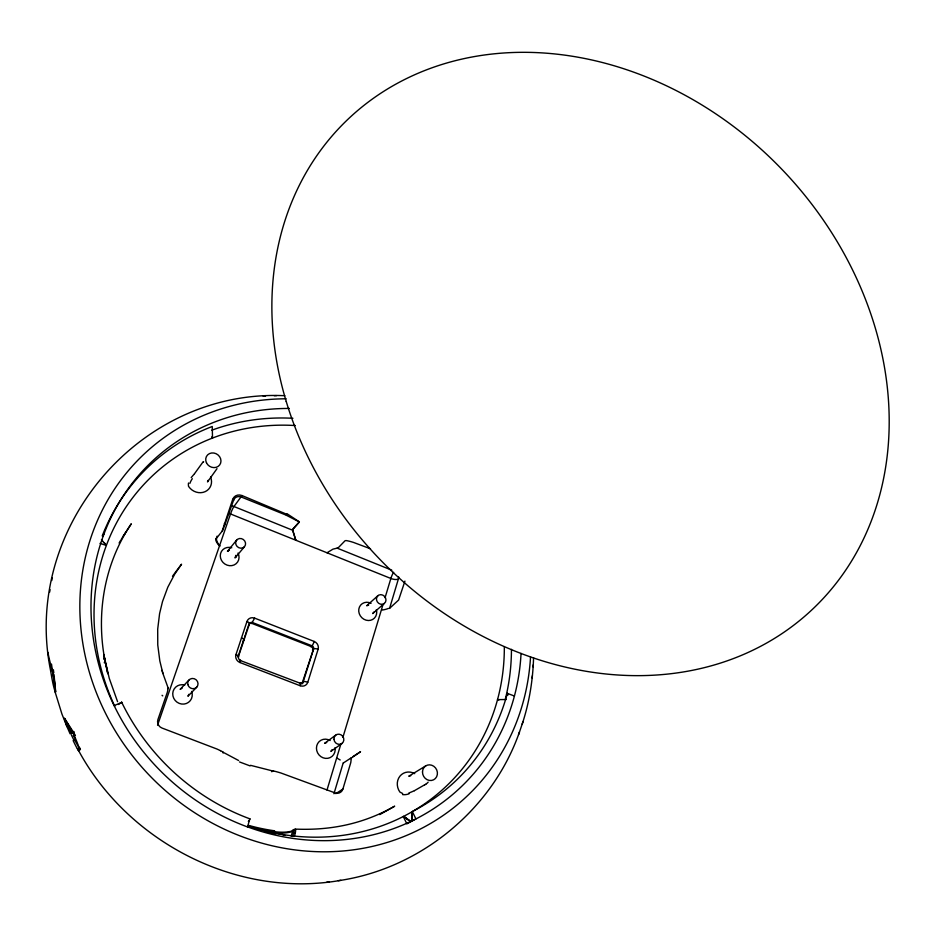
<?xml version="1.0" encoding="UTF-8"?>
<svg xmlns="http://www.w3.org/2000/svg" width="936" height="936" viewBox="0 0 936 936"><rect width="100%" height="100%" fill="white"/><g stroke="black" fill="none" stroke-linecap="round" stroke-linejoin="round"><path stroke-width="1.4" d="M64.327 718.368L66.748 726.125M411.98 819.608L411.887 812.038M235.919 555.305L235.03 557.961L244.448 546.741A5.125 4.692 38.4 0 0 241.429 538.621A5.125 4.692 38.4 0 0 235.966 544.647A5.125 4.692 38.4 0 0 244.448 546.741M522.183 724.136C529.273 702.76 532.888 680.285 533.567 657.797M64.654 718.883L71.323 733.45L70.083 733.789L66.842 726.348M411.735 813.29L412.062 811.781M274.26 833.707L274.587 830.805A195.507 181.21 46.5 0 1 248.882 825.447M532.163 678.109L532.373 675.733M533.11 666.994L533.309 664.712M72.751 732.677L64.49 718.251M412.015 819.48L411.84 820.638M284.872 395.717C141.242 388.721 23.88 525.47 49.795 666.49C51.527 675.055 52.451 683.877 55.318 692.172C56.183 681.104 48.883 660.407 48.005 652.369M251.515 622.756L251.562 623.528L254.65 618.134L314.157 641.429A6.236 5.768 48.2 0 1 318.1 649.292L307.78 682.25A6.283 5.85 50 0 1 300.175 685.725M222.768 530.314L233.626 500.081L232.736 499.274L222.218 530.899M51.761 580.531L52.252 577.933M49.608 592.195L50.088 589.668M100.012 543.383L106.33 545.431M188.873 694.313L187.914 696.267L196.817 687.094M208.108 480.367L207.511 481.935L217 468.655M188.546 482.999L188.475 483.257A7.956 7.593 -62.4 0 0 188.37 484.052L188.464 486.041A2.796 2.749 -14.9 0 0 188.791 486.697A12.882 11.677 33.8 0 0 205.066 491.692A12.882 11.677 33.8 0 0 210.577 477.044M514.426 696.033L507.347 693.377A216.333 199.017 46.5 0 1 412.296 811.512L415.935 818.918L406.867 823.855L403.229 816.449L406.844 818.637M497.531 699.613L506.212 699.531M411.899 820.685L412.074 818.567M335.86 793.634L342.892 789.071L350.766 762.641L351.386 757.75L343.524 762.852A5.23 1.147 -69.3 0 1 343.36 762.934M404.937 581.116L398.596 600.058L389.996 607.967A5.031 1.076 -68.3 0 0 389.551 608.447L398.408 578.904A6.131 5.511 48.1 0 0 398.619 576.763M333.941 793.751L343.184 762.969M326.992 790.054L340.809 744.26M342.927 737.275L382.964 604.656M385.047 597.765L390.862 578.471A6.131 1.287 -68.1 0 1 393.646 572.305M291.143 836.152L292.898 830.443A1.357 1.287 64.8 0 1 294.15 829.553L294.863 829.097A5.674 1.275 -73.8 0 1 295.214 833.414M292.582 836.433L293.576 833.204A4.329 0.889 -69.8 0 0 294.044 830.033M294.29 836.41L295.203 833.426L293.576 833.204M247.513 826.792L249.889 818.848A216.333 199.017 46.5 0 1 121.727 702.363L114.133 705.615A224.558 206.599 46.5 0 0 247.338 826.874M248.344 625.739L249.467 623.902A2.527 2.352 43 0 1 252.544 622.557L312.004 645.793A2.504 2.317 48.2 0 1 313.583 648.94L303.217 681.841L302.351 682.59A2.515 2.328 60.6 0 1 301.521 683.736M246.659 630.841L247.338 628.793M247.666 627.775L248.005 626.757M245.641 633.906L246.32 631.858M307.78 682.25A3.791 1.228 17.3 0 0 303.217 681.841A2.527 2.352 50 0 1 300.187 683.233A3.814 0.702 -68.8 0 1 300.175 685.737L239.955 662.524A6.33 5.932 44.3 0 1 235.989 654.51L246.952 621.492A6.283 5.838 43 0 1 254.65 618.158M244.624 636.983L245.302 634.924M242.927 642.119L243.606 640.06M243.945 639.031L244.284 638.001M241.897 645.208L242.576 643.149M240.868 648.309L241.546 646.238M239.136 653.48L239.827 651.409M240.178 650.38L240.517 649.338M238.095 656.604L238.785 654.521M232.76 499.286A7.57 6.868 37 0 1 242.014 495.553L286.872 514.32L286.393 515.233L241.324 497.039A6.341 5.756 37 0 0 233.59 500.163L233.614 500.128M77.454 748.461C126.489 841.464 236.586 898.899 340.88 880.32C421.34 867.707 492.593 809.078 519.457 732.046M518.556 734.69L523.06 721.551M157.552 725.236L230.513 513.958A6.248 0.76 -67.9 0 1 233.953 506.516L242.026 495.53M217.105 536.164L216.181 538.82A1.264 1.03 31 0 1 215.678 539.37M103.849 534.316L102.562 536.34M332.069 749.701L330.853 751.444L342.085 743.383M373.838 612.097L372.727 613.571L384.298 603.463A5.031 4.551 48.7 0 0 382.801 595.12A5.031 4.551 48.7 0 0 376.518 599.882A5.031 4.551 48.7 0 0 384.298 603.463M73.359 740.633L74.845 739.732M248.356 821.48L248.765 820.732M411.735 821.071L410.179 821.083M119.106 543.055L120.802 540.119M121.399 539.159L122.581 537.241M225.131 524.628L224.266 523.75M125.646 532.502L123.178 536.281L131.309 523.786C104.692 563.004 95.998 612.202 104.692 659.084M194.559 473.639L202.96 462.033M172.493 576.272L174.213 573.85M191.213 477.594L194.442 473.791M249.491 819.527L250.017 818.895M174.81 573.054L181.561 564.197L174.728 574.107L167.801 587.211L162.501 601.591L159.588 613.63L157.693 629.168L157.763 645.009L159.822 660.91L162.899 673.487L162.01 670.363M215.994 538.925L222.475 530.77M286.369 515.28L299.064 521.808M236.785 539.92L227.495 551.269L229.039 550.181M292.43 529.565L299.099 522.054M292.652 529.636L299.321 522.124M119.843 703.568L121.809 702.316L120.253 703.427M167.649 688.65L168.223 688.194L167.345 692.219L157.903 719.62A6.669 6.412 41.9 0 0 162.01 728.044L216.906 749.011A37.136 10.354 17.9 0 1 220.369 750.637L220.498 750.695M276.073 833.754L276.143 833.683A213.572 197.04 46.5 0 1 265.063 831.25L264.49 831.624M188.896 680.086L180.121 689.387L182.181 688.077M507.382 693.26L507.839 695.261M238.189 657.201L249.467 623.902A3.791 1.31 18.1 0 0 246.952 621.492M239.827 660.336L300.187 683.233L299.602 683.736M121.68 702.269L121.025 702.796M378.121 595.507L366.655 605.756L368.644 605.171M223.154 753.059L223.084 752.146M271.58 771.673L273.558 771.053M335.72 735.123L324.605 743.336L326.722 742.517M425.693 765.917L408.763 776.236L410.787 775.698M350.52 758.581L360.535 751.725L352.942 756.592M327.015 552.778L332.994 549.139L337.147 548.133A2.001 0.784 17.6 0 0 338.036 547.97L345.127 540.68L346.238 540.587A12.823 5.043 17.4 0 1 349.456 541.265L349.608 541.289A34.843 13.56 17.4 0 1 353.363 542.377L370.504 548.788M414.262 790.791L408.775 793.096M292.898 830.443L293.6 829.986M118.287 704.504L119.223 704.071M414.426 790.686L424.16 785.082M227.518 551.011L229.414 550.228M379.77 814.589L394.688 806.177C363.952 823.645 331.473 830.56 295.753 829.12M424.558 784.93L425.412 784.555A3.51 1.076 -28.3 0 0 425.938 784.169M338.247 880.671L340.88 880.32M326.512 882.285L329.062 881.934M72.809 732.724L73.733 732.478A11.127 0.983 -68.6 0 0 74.026 731.624M263.133 396.15L265.52 396.057M274.271 395.717L276.565 395.635M272.657 770.96L250.555 765.332M402.679 793.529L399.894 792.055A13.081 12.004 61.9 0 1 399.929 776.166A13.081 12.004 61.9 0 1 414.718 773.639M410.892 821.422L408.892 820.31M403.861 816.601L403.276 816.531L406.013 817.947M239.534 761.951L250.123 765.917M497.566 699.496L498.876 700.011M64.783 718.743L74.353 733.578M337.147 548.133L391.821 570.188M410.623 821.41L407.219 818.906M238.598 760.512L224.078 752.766M287.083 513.77L299.368 521.855M404.34 816.695L407.523 819.199M409.605 820.907L407.183 819.023M408.763 820.205L407.651 819.316M406.598 818.38L407.254 818.977M104.259 542.728L106.201 545.22M102.609 541.219L105.979 544.822M102.644 541.09L101.72 540.189M292.769 530.127L295.799 540.224L292.57 530.221L233.953 506.516A6.259 5.698 36.8 0 0 230.829 506.083M102.164 540.563L101.439 539.592M80.087 748.426L79.349 747.349M77.863 749.174C83.164 755.82 73.839 734.035 72.762 732.619M74.728 734.257L75.43 735.544M211.875 436.773L212.519 438.048L212.25 426.488A223.049 205.487 46.5 0 0 102.235 535.872M117.573 701.684L109.255 678.331L103.756 654.498L107.827 673.768L105.651 663.928M168.211 688.182L162.841 673.312M66.936 726.582L61.94 714.063L54.627 690.429M103.744 658.663L103.861 659.353M104.341 662.372L104.434 662.992M53.375 669.685L53.797 672.844M51.503 664.08L51.971 667.462M52.123 668.643L55.657 692.09L54.019 674.61M411.934 816.028L412.004 818.895M411.875 816.449L411.805 814.659M412.004 817.116L412.074 818.392M411.77 813.875L411.77 814.776M411.77 813.173L411.735 814.004M504.328 646.577A213.712 197.133 46.5 0 1 248.169 825.95M114.754 706.247A213.712 197.133 46.5 0 1 295.273 425.552M521.048 653.422A224.418 206.482 46.5 0 1 247.49 826.862M114.087 705.639A224.418 206.482 46.5 0 1 289.341 408.459M211.793 430.197A221.692 204.516 46.5 0 1 292.921 418.287M511.454 649.338A221.692 204.516 46.5 0 1 505.264 699.426M530.536 656.838A235.205 216.427 46.5 0 1 303.241 850.824A235.205 216.427 46.5 0 1 80.005 615.081A235.205 216.427 46.5 0 1 286.182 398.795M248.672 624.721A2.515 2.34 32.2 0 1 251.761 623.353L311.15 646.565A2.504 2.246 53.2 0 1 312.706 649.724A3.756 1.334 17.1 0 0 313.092 650.988M310.647 645.863A3.756 0.772 -68 0 0 311.15 646.565L312.004 645.793A3.767 0.69 -68.5 0 0 314.157 641.429M302.773 683.736A3.779 1.182 17.5 0 1 302.351 682.59L313.583 648.94A3.756 1.287 17.3 0 1 318.123 649.303M243.266 641.09A3.802 1.275 18.1 0 1 242.869 641.312M239.955 662.524A3.838 0.585 -68.6 0 0 240.119 660.055A2.539 2.387 44.3 0 1 238.528 656.85A3.826 1.252 18.1 0 0 235.977 654.51M241.488 637.942A3.814 1.275 18.1 0 1 244.015 640.306M398.408 578.904A6.131 2.363 16.8 0 1 390.862 578.471L230.513 513.958A6.271 2.445 18.9 0 1 228.992 513.244M388.44 608.4A7.067 1.615 -11.1 0 1 381.982 610.085M342.892 789.071A6.564 6.131 60.8 0 1 335.111 792.909L281.046 773.042A36.738 10.191 17.2 0 0 277.079 771.884L276.927 771.837A13.537 3.791 17.2 0 0 273.546 771.03M162.747 695.834A7.523 1.544 -9.8 0 1 162.127 695.261M340.213 759.985A7.324 0.725 31.3 0 1 337.1 758.16M219.831 545.98A7.418 2.82 52.6 0 1 216.45 539.054M219.726 546.051A7.207 2.843 45.2 0 1 215.783 539.452M293.307 830.489A14.496 4.13 2.2 0 1 273.792 832.584M274.821 831.87A196.923 182.497 46.5 0 1 248.941 826.5M409.067 793.798A13.537 13.268 12.2 0 1 402.55 794.594M428.138 782.145A4.2 2.036 -28 0 1 426.114 783.9M220.475 750.707A13.654 3.838 17.8 0 1 223.142 752.146M189.914 483.35A14.192 10.074 -65 0 1 192.325 478.67M203.089 462.22A4.563 2.925 -40.3 0 1 203.662 461.822M276.869 833.356A16.052 2.948 6.8 0 1 284.895 835.38M294.512 829.6A15.76 4.469 3.5 0 1 273.558 831.496M216.298 538.645A5.92 0.714 -68.1 0 1 216.497 538.364M71.323 733.45A11.127 0.983 -68.6 0 1 72.505 730.7M75.114 738.492A25.12 0.866 60.5 0 1 73.289 735.287M80.426 749.666A12.741 0.936 62.1 0 1 74.634 739.908M73.698 739.721A24.593 1.696 64 0 1 71.335 734.842M78.495 750.73A13.993 1.182 65 0 1 73.254 740.809M238.025 553.036A9.676 8.892 38.1 0 1 231.882 565.613A9.676 8.892 38.1 0 1 220.276 555.844A9.676 8.892 38.1 0 1 231.765 547.759M376.366 609.628A9.5 8.635 48.8 0 1 368.328 620.521A9.5 8.635 48.8 0 1 358.827 609.114A9.5 8.635 48.8 0 1 371.089 603.275M335.053 747.642A9.828 9.173 56.9 0 1 325.447 758.371A9.828 9.173 56.9 0 1 316.766 745.723A9.828 9.173 56.9 0 1 330.162 740.54M191.646 691.412A9.98 9.512 41.6 0 1 184.088 704.059A9.98 9.512 41.6 0 1 172.739 693.599A9.98 9.512 41.6 0 1 184.766 685.07M235.907 556.464L235.673 557.166L235.907 556.464M187.844 684.614A5.288 5.019 41.9 0 0 196.466 687.457A5.288 5.019 41.9 0 0 194.255 678.717A5.288 5.019 41.9 0 0 187.844 684.614M333.953 739.276A5.218 4.844 56.5 0 0 341.675 743.664A5.218 4.844 56.5 0 0 341.067 734.83A5.218 4.844 56.5 0 0 333.953 739.276M206.482 462.84A7.874 7.09 34.3 0 0 219.667 464.958A7.874 7.09 34.3 0 0 213.888 453.024A7.874 7.09 34.3 0 0 206.482 462.84M422.487 771.954A8.003 7.301 61.3 0 0 433.59 779.817A8.003 7.301 61.3 0 0 433.789 766.28A8.003 7.301 61.3 0 0 422.487 771.954M286.229 401.497A337.603 280.051 46.5 0 0 808.318 613.127A337.603 280.051 46.5 0 0 647.092 77.278A337.603 280.051 46.5 0 0 286.229 401.497"/></g></svg>
